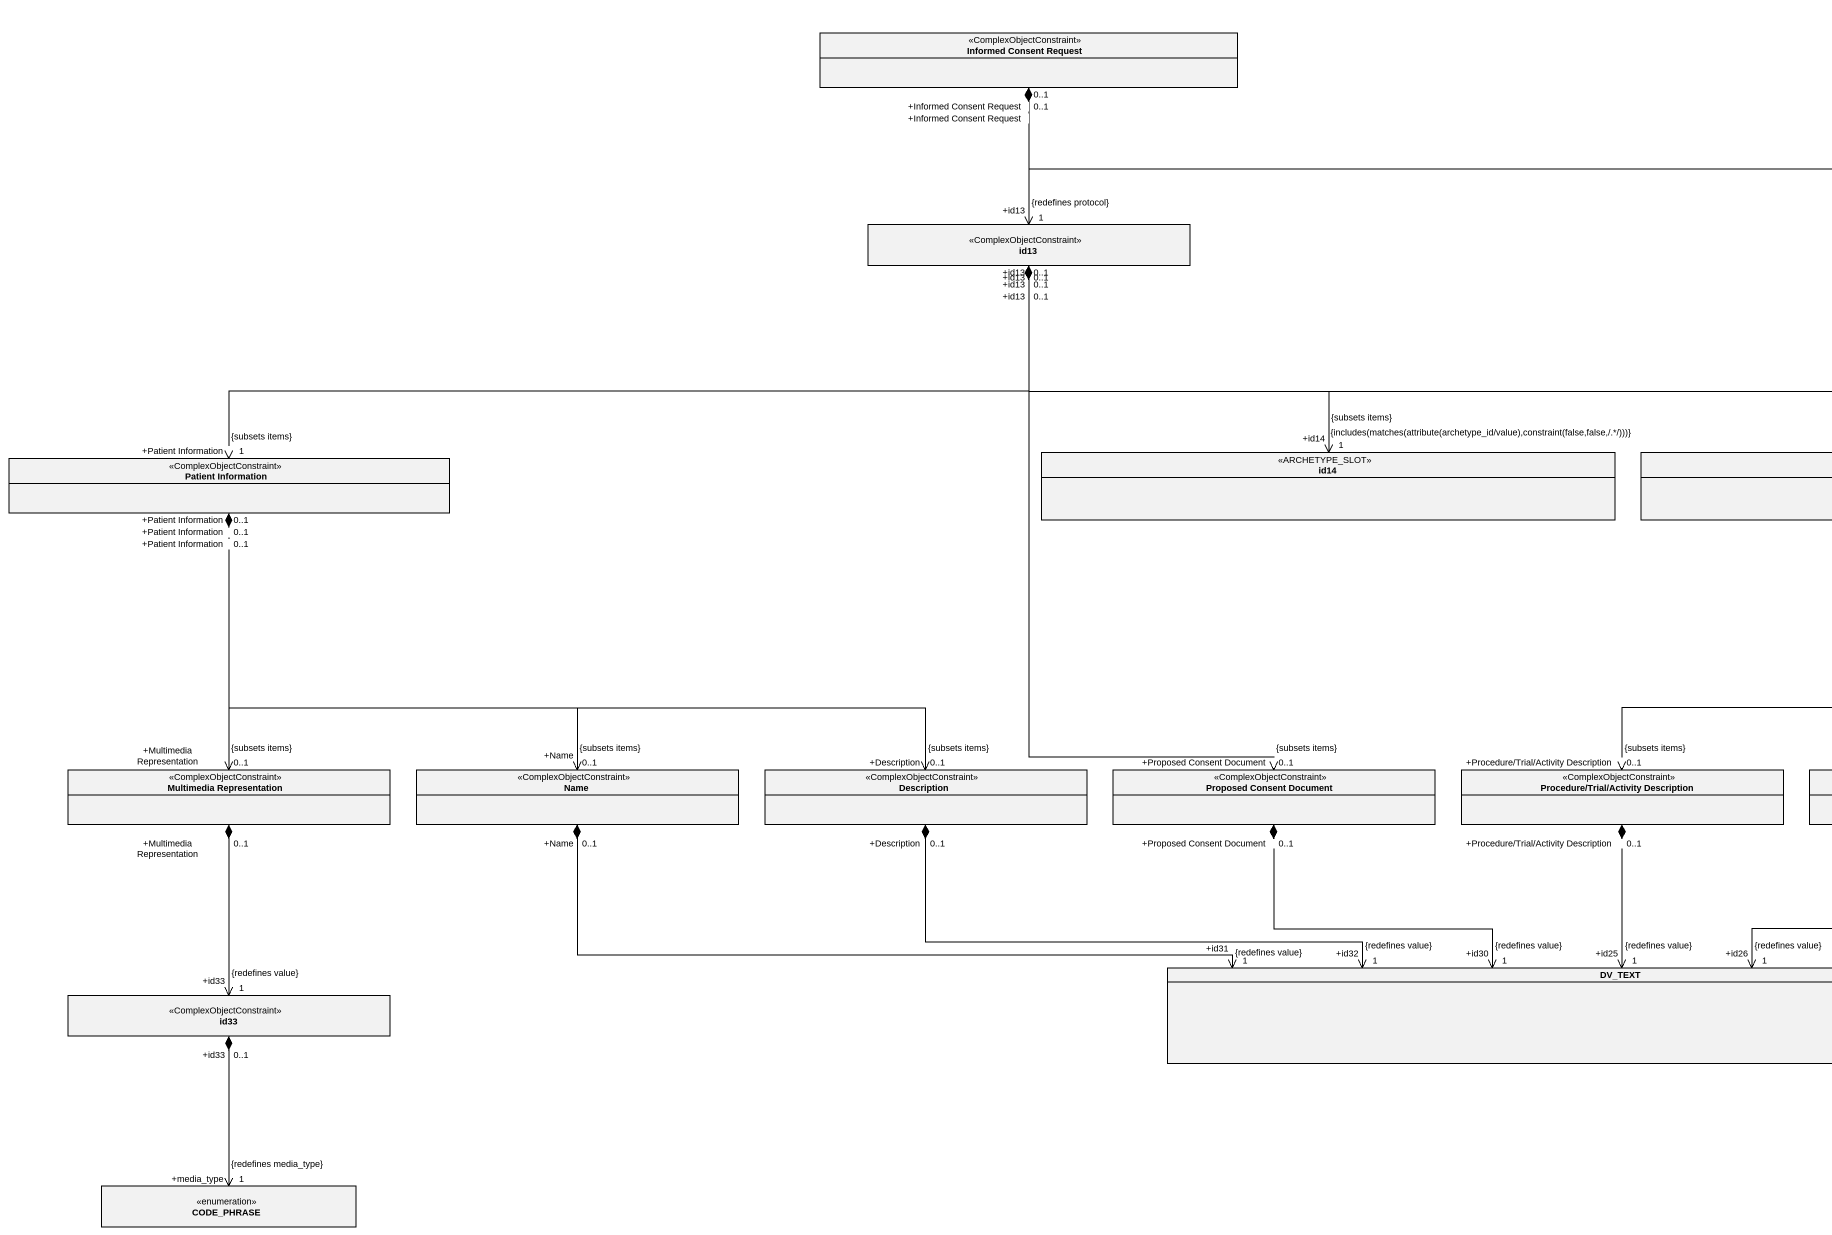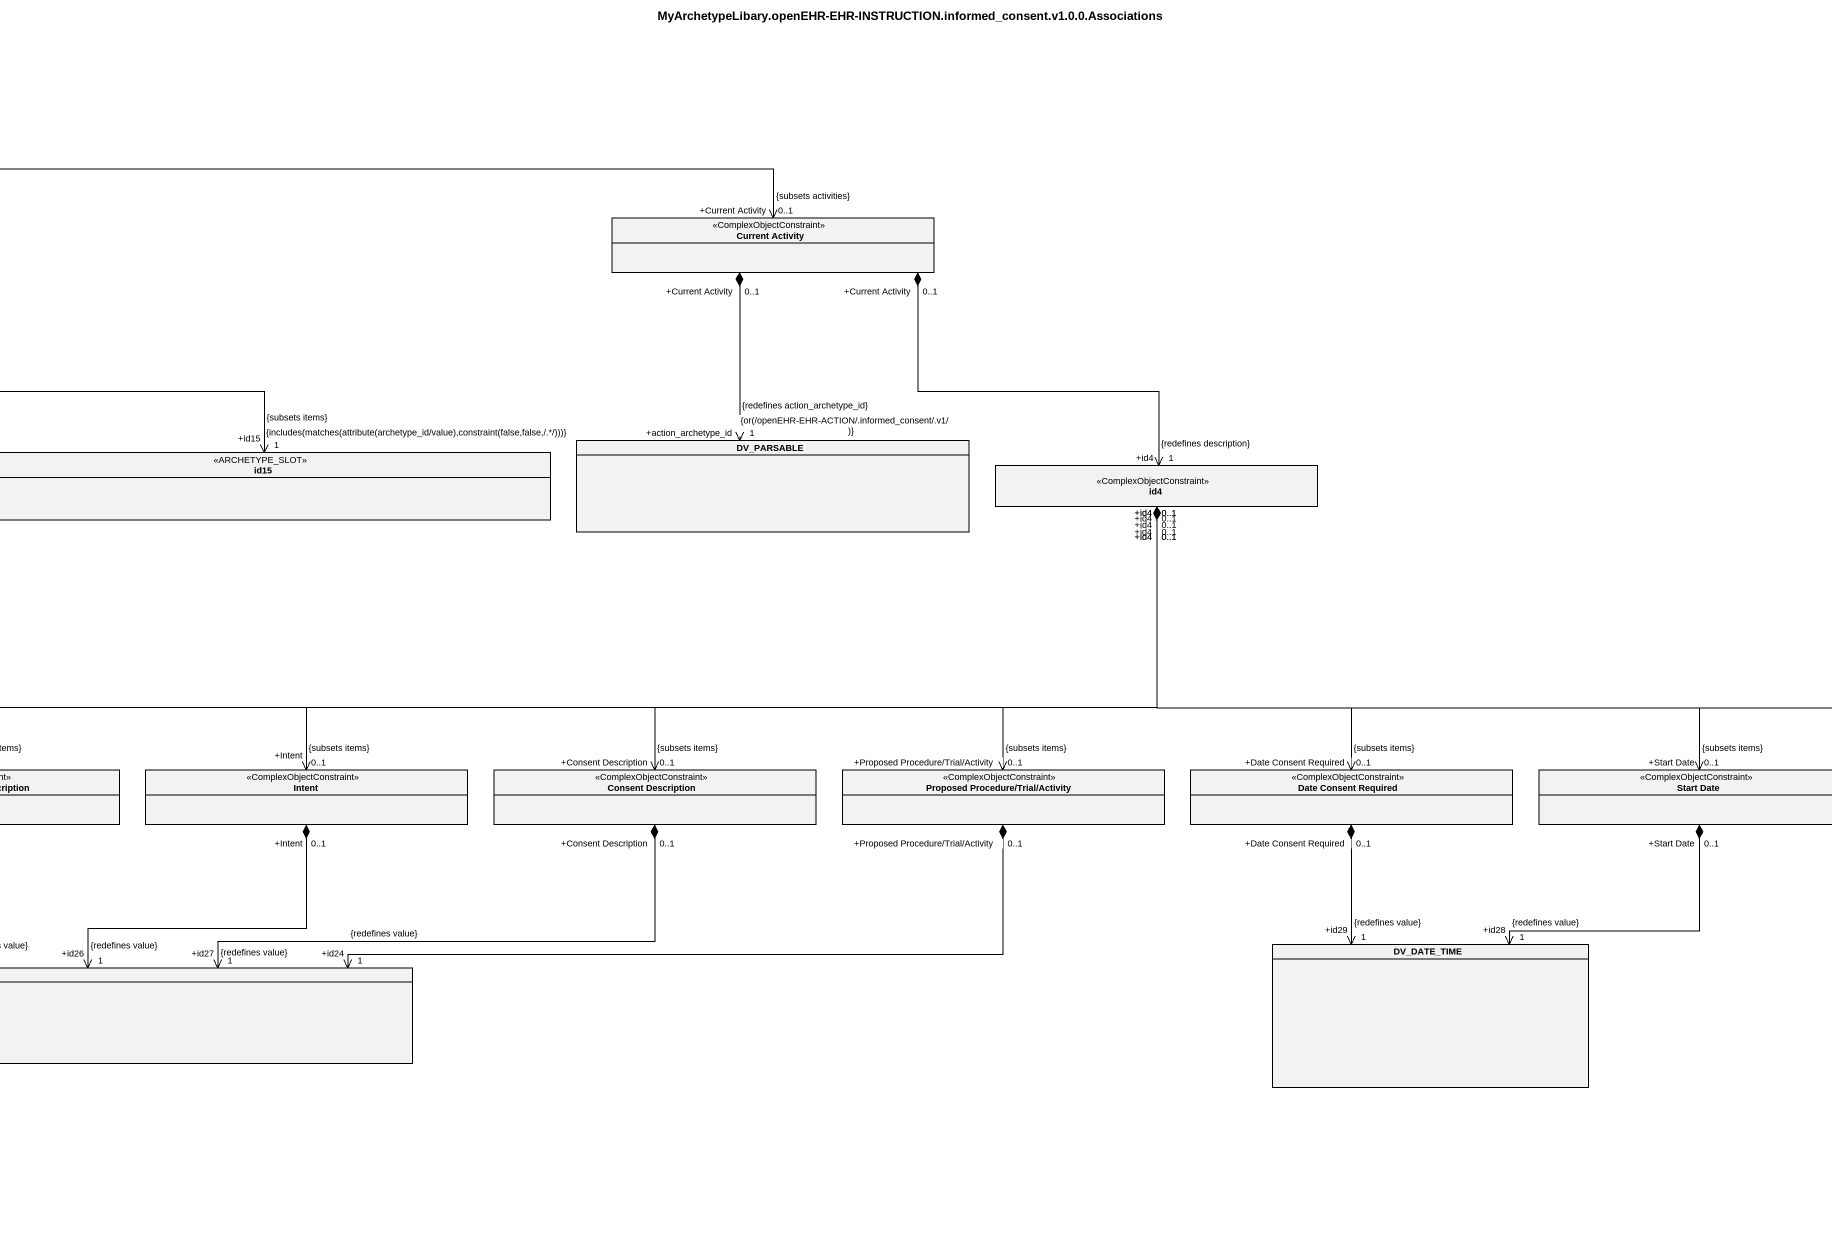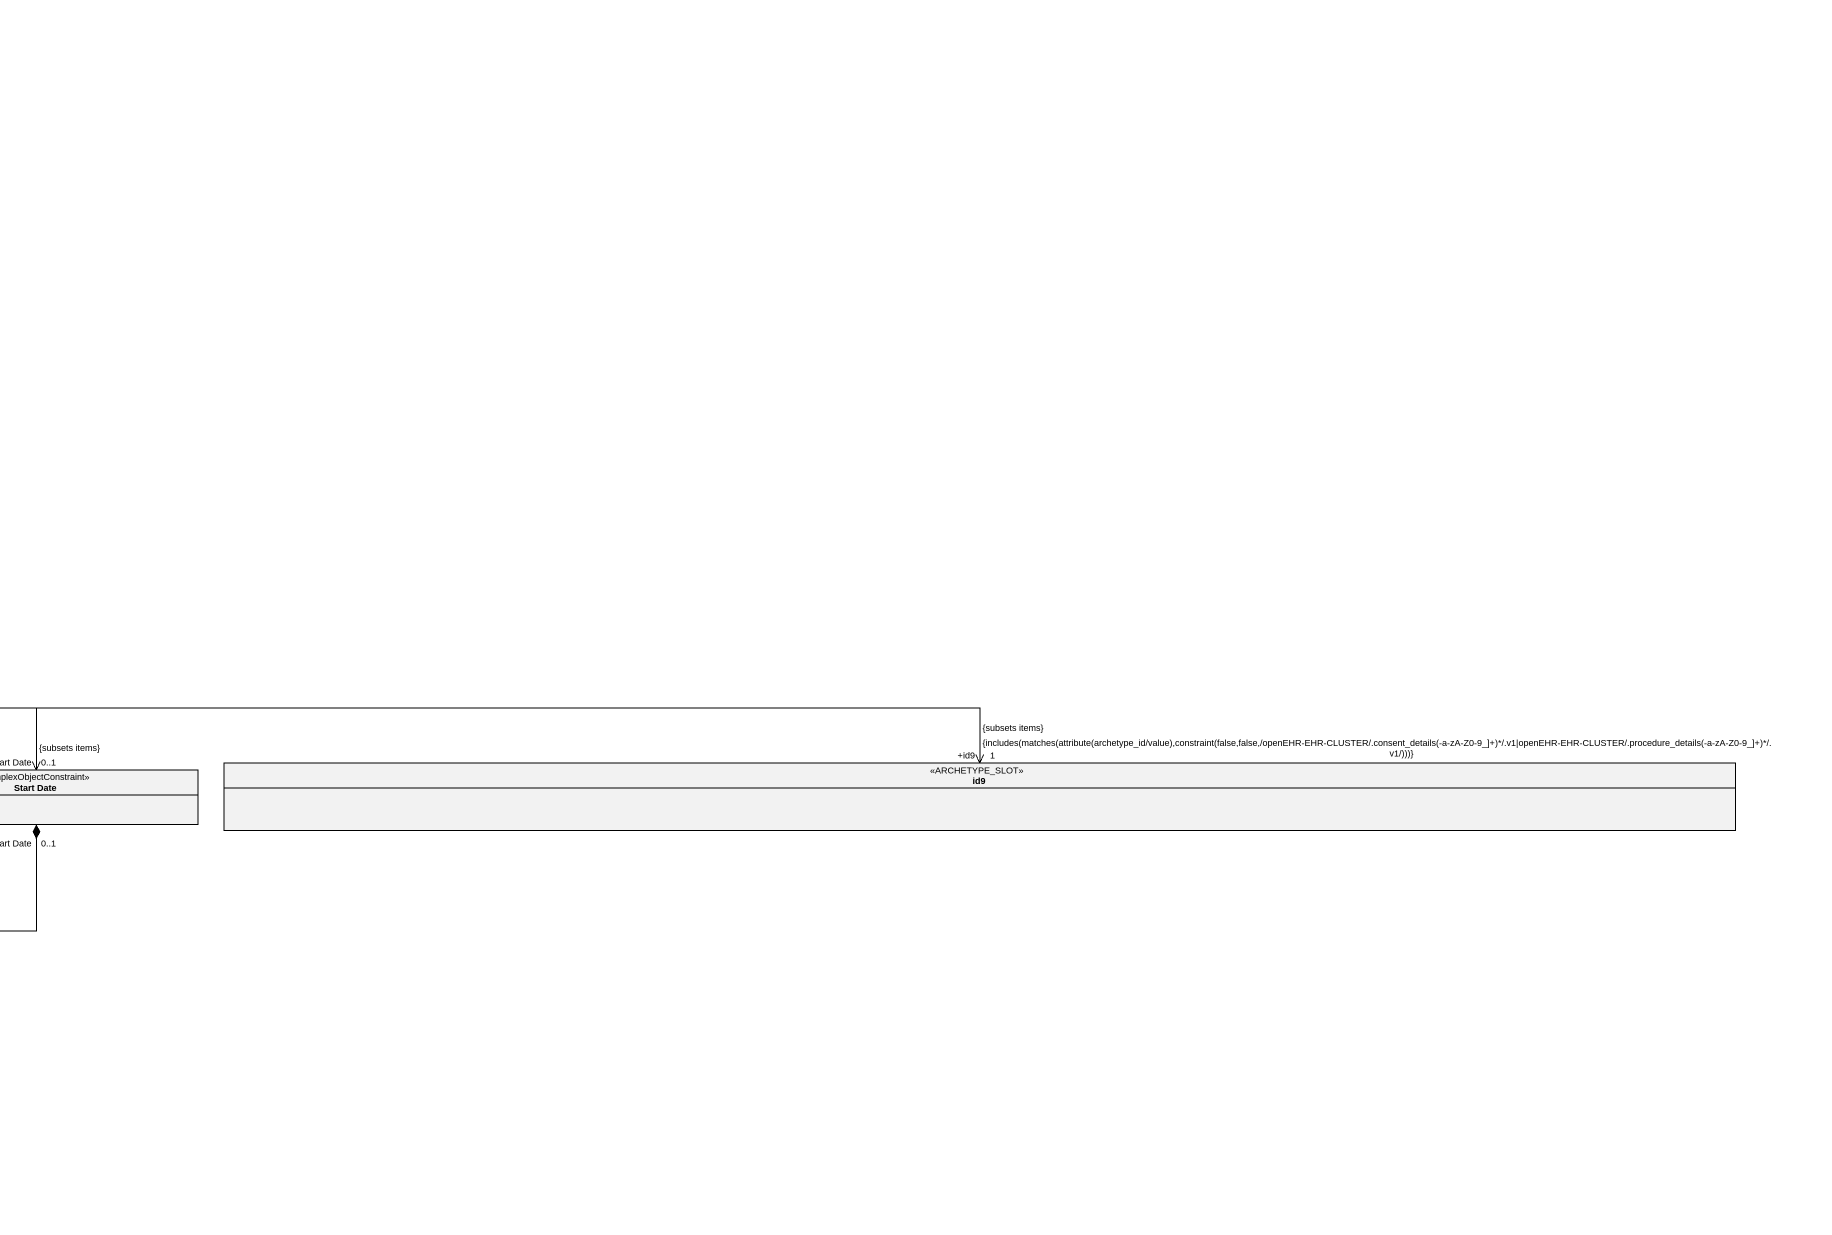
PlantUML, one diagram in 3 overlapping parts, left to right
@startuml
title MyArchetypeLibary.openEHR-EHR-INSTRUCTION.informed_consent.v1.0.0.Associations
hide circle
hide empty members
class "Informed Consent Request" as Informed_Consent_Request <<ComplexObjectConstraint>>
class id13 <<ComplexObjectConstraint>>
class "Current Activity" as Current_Activity <<ComplexObjectConstraint>>
class "Patient Information" as Patient_Information <<ComplexObjectConstraint>>
class id14 <<ARCHETYPE_SLOT>>
class id15 <<ARCHETYPE_SLOT>>
class DV_PARSABLE
class id4 <<ComplexObjectConstraint>>
class "Multimedia Representation" as Multimedia_Representation <<ComplexObjectConstraint>>
class Name <<ComplexObjectConstraint>>
class Description <<ComplexObjectConstraint>>
class "Proposed Consent Document" as Proposed_Consent_Document <<ComplexObjectConstraint>>
class "Procedure/Trial/Activity Description" as Procedure_Trial_Activity <<ComplexObjectConstraint>>
class Intent <<ComplexObjectConstraint>>
class "Consent Description" as Consent_Description <<ComplexObjectConstraint>>
class "Proposed Procedure/Trial/Activity" as Proposed_Procedure_Trial <<ComplexObjectConstraint>>
class "Date Consent Required" as Date_Consent_Required <<ComplexObjectConstraint>>
class "Start Date" as Start_Date <<ComplexObjectConstraint>>
class id9 <<ARCHETYPE_SLOT>>
class DV_TEXT
class DV_DATE_TIME
class id33 <<ComplexObjectConstraint>>
enum CODE_PHRASE
Informed_Consent_Request "+Informed Consent Request\n0..1" *--> "+id13\n1\n{redefines protocol}" id13
Informed_Consent_Request "+Informed Consent Request\n0..1" *-right-> "+Current Activity\n0..1\n{subsets activities}" Current_Activity
id13 "+id13\n0..1" *-left-> "+Patient Information\n1\n{subsets items}" Patient_Information
id13 "+id13\n0..1" *--> "+id14\n1\n{includes(matches(attribute(archetype_id/value),constraint(false,false,/.*/)))}\n{subsets items}" id14
id13 "+id13\n0..1" *-right-> "+id15\n1\n{includes(matches(attribute(archetype_id/value),constraint(false,false,/.*/)))}\n{subsets items}" id15
id13 "+id13\n0..1" *--> "+Proposed Consent Document\n0..1\n{subsets items}" Proposed_Consent_Document
Current_Activity "+Current Activity\n0..1" *--> "+action_archetype_id\n1\n{or(/openEHR-EHR-ACTION/.informed_consent/.v1/)}\n{redefines action_archetype_id}" DV_PARSABLE
Current_Activity "+Current Activity\n0..1" *--> "+id4\n1\n{redefines description}" id4
Patient_Information "+Patient Information\n0..1" *--> "+Multimedia Representation\n0..1\n{subsets items}" Multimedia_Representation
Patient_Information "+Patient Information\n0..1" *--> "+Name\n0..1\n{subsets items}" Name
Patient_Information "+Patient Information\n0..1" *-right-> "+Description\n0..1\n{subsets items}" Description
id4 "+id4\n0..1" *-left-> "+Procedure/Trial/Activity Description\n0..1\n{subsets items}" Procedure_Trial_Activity
id4 "+id4\n0..1" *-left-> "+Intent\n0..1\n{subsets items}" Intent
id4 "+id4\n0..1" *--> "+Consent Description\n0..1\n{subsets items}" Consent_Description
id4 "+id4\n0..1" *--> "+Proposed Procedure/Trial/Activity\n0..1\n{subsets items}" Proposed_Procedure_Trial
id4 "+id4\n0..1" *--> "+Date Consent Required\n0..1\n{subsets items}" Date_Consent_Required
id4 "+id4\n0..1" *-right-> "+Start Date\n0..1\n{subsets items}" Start_Date
id4 "+id4\n0..1" *-right-> "+id9\n1\n{includes(matches(attribute(archetype_id/value),constraint(false,false,/openEHR-EHR-CLUSTER/.consent_details(-a-zA-Z0-9_]+)*/.v1|openEHR-EHR-CLUSTER/.procedure_details(-a-zA-Z0-9_]+)*/.v1/)))}\n{subsets items}" id9
Multimedia_Representation "+Multimedia Representation\n0..1" *--> "+id33\n1\n{redefines value}" id33
Name "+Name\n0..1" *-right-> "+id31\n1\n{redefines value}" DV_TEXT
Description "+Description\n0..1" *-right-> "+id32\n1\n{redefines value}" DV_TEXT
Proposed_Consent_Document "+Proposed Consent Document\n0..1" *--> "+id30\n1\n{redefines value}" DV_TEXT
Procedure_Trial_Activity "+Procedure/Trial/Activity Description\n0..1" *--> "+id25\n1\n{redefines value}" DV_TEXT
Intent "+Intent\n0..1" *--> "+id26\n1\n{redefines value}" DV_TEXT
Consent_Description "+Consent Description\n0..1" *-left-> "+id27\n1\n{redefines value}" DV_TEXT
Proposed_Procedure_Trial "+Proposed Procedure/Trial/Activity\n0..1" *-left-> "+id24\n1\n{redefines value}" DV_TEXT
Date_Consent_Required "+Date Consent Required\n0..1" *--> "+id29\n1\n{redefines value}" DV_DATE_TIME
Start_Date "+Start Date\n0..1" *--> "+id28\n1\n{redefines value}" DV_DATE_TIME
id33 "+id33\n0..1" *--> "+media_type\n1\n{redefines media_type}" CODE_PHRASE
@enduml
